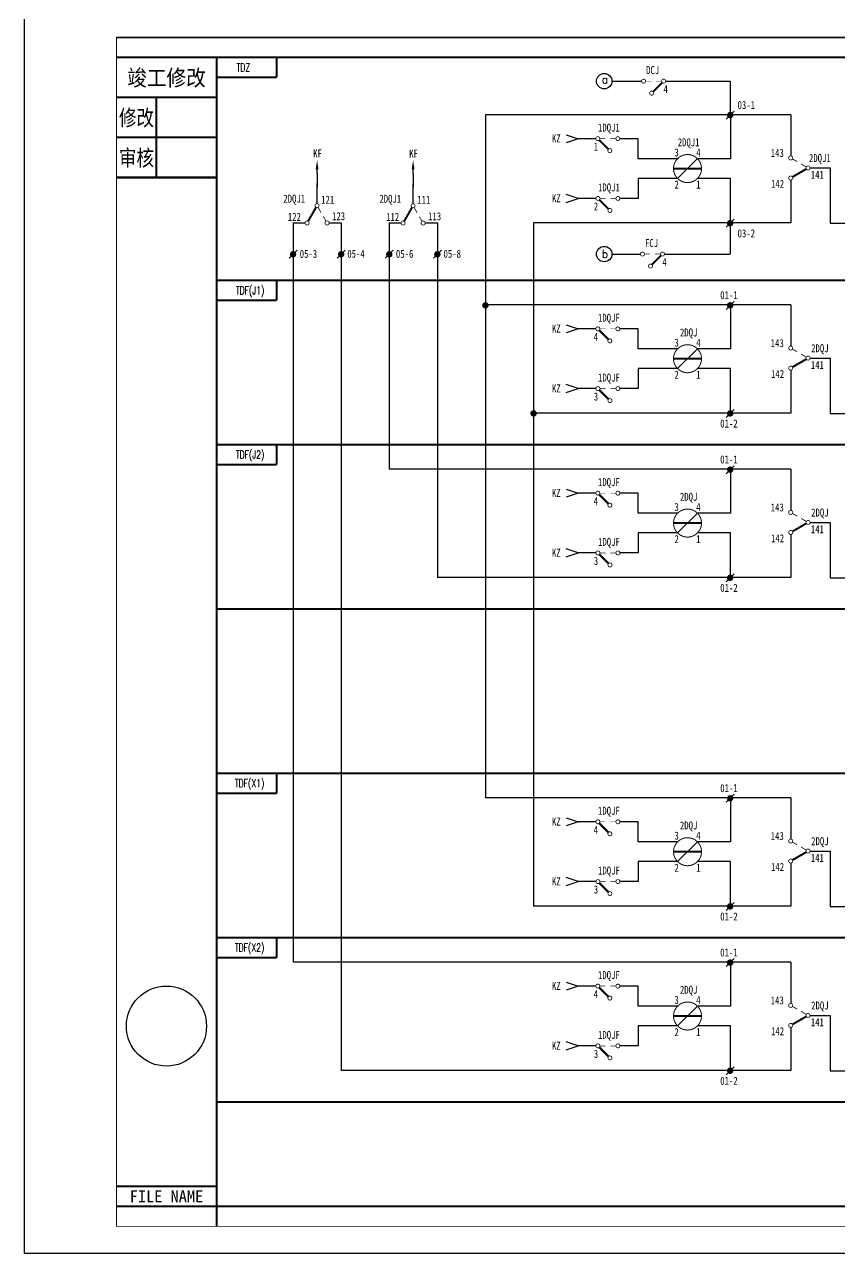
# Model space of a CAD drawing. Extents: x 215 to 887, y 54 to 677.
# Drawn here: x 215.2 to 418.7, y 53.5 to 360.5 of the extents above; entities that cross this region are included whole.
import ezdxf
from ezdxf.enums import TextEntityAlignment as Align

# ---------------------------------------------------------------- set-up
doc = ezdxf.new("R2010")
doc.units = 0
doc.linetypes.add('DASHED', pattern=[0.75, 0.5, -0.25])
doc.layers.get('0').update_dxf_attribs({"linetype": 'CONTINUOUS'})
doc.layers.add('TIE', color=7, linetype='CONTINUOUS')
doc.styles.add('CHINESE', font='SimSun.ttf', dxfattribs={"width": 0.9})
doc.styles.add('HZ', font='txt.shx', dxfattribs={"width": 0.7, "bigfont": 'hztxt.shx'})
doc.styles.add('SHZTXT', font='txt.shx', dxfattribs={"height": 2.5159, "bigfont": 'HZTXT.shx'})

# ---------------------------------------------------------------- blocks, each defined once
blk = doc.blocks.new('144')
at = {"const_width": 0.2}
for points in [[(1, 0, -1), (0, 0, -1)], [(6, 0, -1), (5, 0, -1)], [(4, -3, -1), (3, -3, -1)]]:
    blk.add_lwpolyline(points, format="xyb", close=True, dxfattribs=at)
for points, const_width in [([(2.4, 0), (1, 0)], 0.15), ([(5, 0), (3.6, 0)], 0.15), ([(0.85, -0.35), (3.15, -2.65)], 0.5)]:
    blk.add_lwpolyline(points, dxfattribs=dict(const_width=const_width))
blk.add_lwpolyline([(5.5, -1.3, 0, 0, 0), (5.5, -2.3, 0.8, 0, 0), (5.5, -4.5, 0, 0, 0)], format="xyseb")
at = {"width": 0.8}
for tag, p in [('RELAY', (3, 2.2)), ('0', (0, -2))]:
    blk.add_attdef(tag, text='', height=2, dxfattribs=at).set_placement(p, align=Align.MIDDLE)
blk = doc.blocks.new('W54')
for p, q in [((0, 0), (3, 1)), ((3, -1), (0, 0))]:
    blk.add_line(p, q)
blk = doc.blocks.new('W55')
at = {"rotation": 180}
blk.add_blockref('W54', (0, 0), dxfattribs=at)
blk = doc.blocks.new('W21')
blk.add_line((-1, -1), (1, 1))
at = {"const_width": 0.8}
blk.add_lwpolyline([(-0.4, 0, 1), (0.4, 0, 1)], format="xyb", close=True, dxfattribs=at)
blk = doc.blocks.new('W52')
blk.add_lwpolyline([(0, -3.3, 0, 0.7, 0), (0, -1, 0.7, 0.7, 0)], format="xyseb")
blk.add_lwpolyline([(0, 0), (0, -1)])

msp = doc.modelspace()

# ---------------------------------------------------------------- linework, layer by layer
for p, q in [((840.54, 357.33), (238.11, 357.33)), ((238.11, 357.33), (840.54, 357.33)), ((238.11, 357.33), (840.54, 357.33)), ((330.3, 337.99), (330.3, 167.33)), ((406.56, 337.99), (330.3, 337.99)), ((378.3, 322.09), (383.25, 327.04)), ((288.24, 323.39), (288.24, 319.95)), ((312.23, 323.36), (312.23, 319.92)), ((377.28, 324.56), (384.28, 324.56)), ((288.24, 320.8), (288.24, 319.95)), ((312.23, 320.78), (312.23, 319.92)), ((406.56, 310.99), (342.32, 310.99)), ((342.32, 310.99), (342.32, 140.33)), ((406.56, 290.49), (330.3, 290.49)), ((378.3, 274.58), (383.25, 279.53)), ((377.28, 277.06), (384.28, 277.06)), ((406.56, 263.49), (342.32, 263.49)), ((406.56, 249.44), (306.27, 249.44)), ((378.3, 233.53), (383.25, 238.48)), ((377.28, 236), (384.28, 236)), ((406.56, 222.44), (318.28, 222.44)), ((406.56, 167.33), (330.3, 167.33)), ((377.28, 153.9), (384.28, 153.9)), ((378.3, 151.43), (383.25, 156.38)), ((406.56, 140.33), (342.32, 140.33)), ((406.56, 126.28), (282.23, 126.28)), ((378.3, 110.38), (383.25, 115.33)), ((377.28, 112.85), (384.28, 112.85)), ((406.56, 99.28), (294.25, 99.28))]:
    msp.add_line(p, q)
at = {"linetype": 'Continuous'}
for p, q in [((361.9, 346.4), (368.65, 346.4)), ((361.9, 346.4), (369.36, 346.4)), ((375.32, 346.4), (391.43, 346.4)), ((391.43, 346.4), (391.43, 338.3)), ((391.49, 338.03), (391.49, 327.03)), ((406.56, 337.99), (406.56, 327.82)), ((357.84, 332.03), (353.49, 332.03)), ((368.49, 332.03), (363.88, 332.03)), ((368.49, 327.03), (368.49, 332.03)), ((378.43, 327.03), (368.49, 327.03)), ((391.49, 327.03), (383.38, 327.03)), ((411.39, 324.73), (416.39, 324.73)), ((416.39, 324.73), (416.39, 310.89)), ((288.24, 315.8), (288.24, 320.8)), ((312.23, 315.78), (312.23, 320.78)), ((378.43, 322.1), (368.49, 322.1)), ((368.49, 322.1), (368.49, 317.1)), ((391.49, 322.1), (383.38, 322.1)), ((391.49, 311.1), (391.49, 322.1)), ((406.56, 321.69), (406.56, 310.99)), ((357.92, 317.1), (353.49, 317.1)), ((368.49, 317.1), (363.8, 317.1)), ((282.23, 310.97), (282.23, 126.28)), ((282.23, 310.97), (285.15, 310.97)), ((291.27, 310.97), (294.25, 310.97)), ((294.25, 310.97), (294.25, 99.28)), ((306.27, 310.97), (306.27, 249.44)), ((306.27, 310.97), (309.18, 310.97)), ((315.31, 310.97), (318.28, 310.97)), ((318.28, 310.97), (318.28, 222.44)), ((330.3, 310.97), (330.3, 208.39)), ((391.43, 311.3), (391.43, 303.2)), ((416.39, 310.89), (476.54, 310.89)), ((361.9, 303.2), (369.07, 303.2)), ((375.03, 303.2), (391.39, 303.2)), ((391.49, 290.52), (391.49, 279.52)), ((406.56, 290.49), (406.56, 280.31)), ((357.84, 284.52), (353.49, 284.52)), ((368.49, 284.52), (363.88, 284.52)), ((368.49, 279.52), (368.49, 284.52)), ((378.43, 279.52), (368.49, 279.52)), ((391.49, 279.52), (383.38, 279.52)), ((411.39, 277.22), (416.39, 277.22)), ((416.39, 277.22), (416.39, 263.39)), ((368.49, 274.59), (368.49, 269.59)), ((378.43, 274.59), (368.49, 274.59)), ((391.49, 274.59), (383.38, 274.59)), ((391.49, 263.59), (391.49, 274.59)), ((406.56, 274.19), (406.56, 263.49)), ((357.92, 269.59), (353.49, 269.59)), ((368.49, 269.59), (363.8, 269.59)), ((416.39, 263.39), (476.54, 263.39)), ((391.49, 249.47), (391.49, 238.47)), ((406.56, 249.44), (406.56, 239.26)), ((357.84, 243.47), (353.49, 243.47)), ((368.49, 243.47), (363.88, 243.47)), ((368.49, 238.47), (368.49, 243.47)), ((378.43, 238.47), (368.49, 238.47)), ((391.49, 238.47), (383.38, 238.47)), ((368.49, 233.54), (368.49, 228.54)), ((378.43, 233.54), (368.49, 233.54)), ((391.49, 233.54), (383.38, 233.54)), ((391.49, 222.54), (391.49, 233.54)), ((411.39, 236.17), (416.39, 236.17)), ((416.39, 236.17), (416.39, 222.34)), ((406.56, 233.14), (406.56, 222.44)), ((357.92, 228.54), (353.49, 228.54)), ((368.49, 228.54), (363.8, 228.54)), ((416.39, 222.34), (476.54, 222.34)), ((391.49, 167.37), (391.49, 156.37)), ((406.56, 167.33), (406.56, 157.16)), ((357.84, 161.37), (353.49, 161.37)), ((368.49, 161.37), (363.88, 161.37)), ((368.49, 156.37), (368.49, 161.37)), ((378.43, 156.37), (368.49, 156.37)), ((391.49, 156.37), (383.38, 156.37)), ((411.39, 154.07), (416.39, 154.07)), ((416.39, 154.07), (416.39, 140.23)), ((368.49, 151.44), (368.49, 146.44)), ((378.43, 151.44), (368.49, 151.44)), ((391.49, 151.44), (383.38, 151.44)), ((391.49, 140.44), (391.49, 151.44)), ((406.56, 151.04), (406.56, 140.33)), ((357.92, 146.44), (353.49, 146.44)), ((368.49, 146.44), (363.8, 146.44)), ((416.39, 140.23), (476.54, 140.23)), ((391.49, 126.32), (391.49, 115.32)), ((406.56, 126.28), (406.56, 116.11)), ((357.84, 120.32), (353.49, 120.32)), ((368.49, 120.32), (363.88, 120.32)), ((368.49, 115.32), (368.49, 120.32)), ((378.43, 115.32), (368.49, 115.32)), ((391.49, 115.32), (383.38, 115.32)), ((411.39, 113.02), (416.39, 113.02)), ((416.39, 113.02), (416.39, 99.18)), ((378.43, 110.39), (368.49, 110.39)), ((368.49, 110.39), (368.49, 105.39)), ((391.49, 110.39), (383.38, 110.39)), ((391.49, 99.39), (391.49, 110.39)), ((406.56, 109.98), (406.56, 99.28)), ((357.92, 105.39), (353.49, 105.39)), ((368.49, 105.39), (363.8, 105.39)), ((416.39, 99.18), (476.54, 99.18))]:
    msp.add_line(p, q, dxfattribs=at)
msp.add_lwpolyline([(215.16, 677.32), (886.7, 677.32), (886.7, 53.54), (215.16, 53.54)], close=True)
at = {"const_width": 0.2}
msp.add_lwpolyline([(238.11, 60.33), (840.54, 60.33), (840.54, 357.33), (238.11, 357.33)], close=True, dxfattribs=at)
for points in [[(238.11, 352.33, 0.5, 0.5, 0), (263.11, 352.33, 0.5, 0.5, 0)], [(278.11, 352.33, 0.5, 0.5, 0), (278.11, 347.33, 0.5, 0.5, 0)], [(238.11, 342.33, 0.5, 0.5, 0), (263.11, 342.33, 0.5, 0.5, 0)], [(248.11, 322.33, 0.5, 0.5, 0), (248.11, 342.33, 0.5, 0.5, 0)], [(238.11, 332.33, 0.5, 0.5, 0), (263.11, 332.33, 0.5, 0.5, 0)], [(238.11, 322.33, 0.5, 0.5, 0), (263.11, 322.33, 0.5, 0.5, 0)], [(406.99, 322.46, 0.5, 0.5, 0), (410.46, 324.46, 0.5, 0.5, 0)], [(285.98, 311.4, 0.5, 0.5, 0), (287.98, 314.87, 0.5, 0.5, 0)], [(309.97, 311.38, 0.5, 0.5, 0), (311.97, 314.84, 0.5, 0.5, 0)], [(278.11, 296.66, 0.5, 0.5, 0), (278.11, 291.66, 0.5, 0.5, 0)], [(406.99, 274.96, 0.5, 0.5, 0), (410.46, 276.96, 0.5, 0.5, 0)], [(278.11, 255.61, 0.5, 0.5, 0), (278.11, 250.61, 0.5, 0.5, 0)], [(406.99, 233.91, 0.5, 0.5, 0), (410.46, 235.91, 0.5, 0.5, 0)], [(278.11, 173.51, 0.5, 0.5, 0), (278.11, 168.51, 0.5, 0.5, 0)], [(406.99, 151.81, 0.5, 0.5, 0), (410.46, 153.81, 0.5, 0.5, 0)], [(278.11, 132.46, 0.5, 0.5, 0), (278.11, 127.46, 0.5, 0.5, 0)], [(406.99, 110.75, 0.5, 0.5, 0), (410.46, 112.75, 0.5, 0.5, 0)], [(238.11, 70.33, 0.5, 0.5, 0), (263.11, 70.33, 0.5, 0.5, 0)]]:
    msp.add_lwpolyline(points, format="xyseb")
for points, const_width in [([(651.48, 352.33), (263.11, 352.33)], 0.5), ([(278.11, 347.33), (263.11, 347.33), (263.11, 352.33), (279.18, 352.33)], 0.5), ([(406.99, 326.96), (408.17, 326.29)], 0.2), ([(409.12, 325.74), (410.46, 324.96)], 0.2), ([(377.28, 324.56), (384.28, 324.56)], 0.5), ([(289.25, 313.53), (288.48, 314.87)], 0.2), ([(313.24, 313.51), (312.47, 314.84)], 0.2), ([(290.48, 311.4), (289.8, 312.58)], 0.2), ([(314.47, 311.38), (313.79, 312.55)], 0.2), ([(620.89, 296.66), (263.11, 296.66)], 0.5), ([(278.11, 291.66), (263.11, 291.66), (263.11, 296.66), (279.18, 296.66)], 0.5), ([(406.99, 279.46), (408.17, 278.78)], 0.2), ([(377.28, 277.06), (384.28, 277.06)], 0.5), ([(409.12, 278.23), (410.46, 277.46)], 0.2), ([(620.89, 255.61), (263.11, 255.61)], 0.5), ([(278.11, 250.61), (263.11, 250.61), (263.11, 255.61), (279.18, 255.61)], 0.5), ([(406.99, 238.41), (408.17, 237.73)], 0.2), ([(409.12, 237.18), (410.46, 236.41)], 0.2), ([(377.28, 236), (384.28, 236)], 0.5), ([(620.89, 214.56), (263.11, 214.56)], 0.5), ([(620.89, 214.56), (263.11, 214.56)], 0.5), ([(620.89, 173.51), (263.11, 173.51)], 0.5), ([(620.89, 173.51), (263.11, 173.51)], 0.5), ([(278.11, 168.51), (263.11, 168.51), (263.11, 173.51), (279.18, 173.51)], 0.5), ([(377.28, 153.9), (384.28, 153.9)], 0.5), ([(406.99, 156.31), (408.17, 155.63)], 0.2), ([(409.12, 155.08), (410.46, 154.31)], 0.2), ([(651.48, 132.46), (263.11, 132.46)], 0.5), ([(620.89, 132.46), (263.11, 132.46)], 0.5), ([(278.11, 127.46), (263.11, 127.46), (263.11, 132.46), (279.18, 132.46)], 0.5), ([(406.99, 115.25), (408.17, 114.58)], 0.2), ([(409.12, 114.03), (410.46, 113.25)], 0.2), ([(377.28, 112.85), (384.28, 112.85)], 0.5), ([(832.69, 91.41), (263.11, 91.41)], 0.5), ([(263.11, 60.33), (263.11, 65.33), (238.11, 65.33)], 0.5)]:
    msp.add_lwpolyline(points, dxfattribs=dict(const_width=const_width))
for points in [[(263.11, 65.33, 0.5, 0.5, 0), (835.54, 65.33, 0.5, 0.5, 0), (835.54, 352.33, 0.5, 0.5, 0), (263.11, 352.33, 0.5, 0.5, 0)], [(406.06, 327.21, 0.2, 0.2, -1), (407.06, 327.21, 0.2, 0.2, -1)], [(406.06, 322.21, 0.2, 0.2, -1), (407.06, 322.21, 0.2, 0.2, -1)], [(410.39, 324.71, 0.2, 0.2, -1), (411.39, 324.71, 0.2, 0.2, -1)], [(288.23, 314.8, 0.2, 0.2, 1), (288.23, 315.8, 0.2, 0.2, 1)], [(312.22, 314.78, 0.2, 0.2, 1), (312.22, 315.78, 0.2, 0.2, 1)], [(285.73, 310.47, 0.2, 0.2, 1), (285.73, 311.47, 0.2, 0.2, 1)], [(290.73, 310.47, 0.2, 0.2, 1), (290.73, 311.47, 0.2, 0.2, 1)], [(309.72, 310.45, 0.2, 0.2, 1), (309.72, 311.45, 0.2, 0.2, 1)], [(314.72, 310.45, 0.2, 0.2, 1), (314.72, 311.45, 0.2, 0.2, 1)], [(406.06, 279.71, 0.2, 0.2, -1), (407.06, 279.71, 0.2, 0.2, -1)], [(410.39, 277.21, 0.2, 0.2, -1), (411.39, 277.21, 0.2, 0.2, -1)], [(406.06, 274.71, 0.2, 0.2, -1), (407.06, 274.71, 0.2, 0.2, -1)], [(406.06, 238.66, 0.2, 0.2, -1), (407.06, 238.66, 0.2, 0.2, -1)], [(410.39, 236.16, 0.2, 0.2, -1), (411.39, 236.16, 0.2, 0.2, -1)], [(406.06, 233.66, 0.2, 0.2, -1), (407.06, 233.66, 0.2, 0.2, -1)], [(406.06, 156.56, 0.2, 0.2, -1), (407.06, 156.56, 0.2, 0.2, -1)], [(410.39, 154.06, 0.2, 0.2, -1), (411.39, 154.06, 0.2, 0.2, -1)], [(406.06, 151.56, 0.2, 0.2, -1), (407.06, 151.56, 0.2, 0.2, -1)], [(406.06, 115.5, 0.2, 0.2, -1), (407.06, 115.5, 0.2, 0.2, -1)], [(410.39, 113, 0.2, 0.2, -1), (411.39, 113, 0.2, 0.2, -1)], [(406.06, 110.5, 0.2, 0.2, -1), (407.06, 110.5, 0.2, 0.2, -1)]]:
    msp.add_lwpolyline(points, format="xyseb", close=True)
at = {"linetype": 'ByBlock', "const_width": 0.5}
msp.add_lwpolyline([(263.11, 352.33), (263.11, 91.41)], dxfattribs=at)
at = {"linetype": 'Continuous'}
msp.add_lwpolyline([(263.11, 336.88, 0.3, 0.3, 0), (263.11, 342.08, 0.3, 0.3, 0)], format="xyseb", dxfattribs=at)
for points, const_width in [([(377.28, 324.56, 1), (384.28, 324.56, 1)], 0.25), ([(329.9, 290.39, 1), (330.7, 290.39, 1)], 0.8), ([(377.28, 277.06, 1), (384.28, 277.06, 1)], 0.25), ([(341.92, 263.39, 1), (342.72, 263.39, 1)], 0.8), ([(377.28, 236, 1), (384.28, 236, 1)], 0.25), ([(377.28, 153.9, 1), (384.28, 153.9, 1)], 0.25), ([(377.28, 112.85, 1), (384.28, 112.85, 1)], 0.25)]:
    msp.add_lwpolyline(points, format="xyb", close=True, dxfattribs=dict(const_width=const_width))
for centre, radius in [((359.97, 346.4), 1.93), ((359.97, 303.2), 1.93), ((250.61, 110.33), 10)]:
    msp.add_circle(centre, radius)

# ---------------------------------------------------------------- block references
at = {"linetype": 'DASHED', "xscale": -1}
for p in [(375.32, 346.4), (375.03, 303.2)]:
    msp.add_blockref('144', p, dxfattribs=at)
for name, p in [('W21', (391.43, 337.9)), ('W55', (353.49, 332.03)), ('W21', (391.43, 310.9)), ('W21', (282.23, 303.14)), ('W21', (294.25, 303.14)), ('W21', (306.27, 303.14)), ('W21', (318.28, 303.14)), ('W21', (391.43, 290.39)), ('W55', (353.49, 284.52)), ('W21', (391.43, 263.39)), ('W21', (391.43, 249.34)), ('W55', (353.49, 243.47)), ('W21', (391.43, 222.34)), ('W21', (391.43, 167.24)), ('W55', (353.49, 161.37)), ('W21', (391.43, 140.24)), ('W21', (391.43, 126.19)), ('W55', (353.49, 120.32)), ('W21', (391.43, 99.19))]:
    msp.add_blockref(name, p)
at = {"linetype": 'DASHED'}
for p in [(357.88, 332.03), (357.9, 317.1), (357.88, 284.52), (357.9, 269.59), (357.88, 243.47), (357.9, 228.54), (357.88, 161.37), (357.9, 146.44), (357.88, 120.32), (357.9, 105.39)]:
    msp.add_blockref('144', p, dxfattribs=at)
at = {"xscale": -1, "rotation": 180}
for name, p in [('W52', (288.24, 323.39)), ('W52', (312.23, 323.36)), ('W55', (353.49, 317.1)), ('W55', (353.49, 269.59)), ('W55', (353.49, 228.54)), ('W55', (353.49, 146.44)), ('W55', (353.49, 105.39))]:
    msp.add_blockref(name, p, dxfattribs=at)

# ---------------------------------------------------------------- texts
at = {"color": 6, "linetype": 'Continuous', "style": 'HZ', "width": 0.7}
msp.add_text('TDZ', height=2, dxfattribs=at).set_placement((271.52, 348.81), align=Align.RIGHT)
at = {"style": 'CHINESE'}
for s, width, p in [('竣工修改', 0.9, (250.61, 347.33)), ('修改', 0.8, (243.11, 337.33)), ('审核', 0.8, (243.11, 327.33))]:
    msp.add_text(s, height=4, dxfattribs=dict(at, width=width)).set_placement(p, align=Align.MIDDLE)
at = {"linetype": 'Continuous', "style": 'SHZTXT'}
for s, p in [('a', (359.36, 345.83)), ('b', (359.36, 302.23))]:
    msp.add_text(s, height=2, dxfattribs=at).set_placement(p)
at = {"width": 0.8}
for s, p in [('4', (375.32, 344.4)), ('1', (357.88, 330.03)), ('3    4', (380.78, 328.56)), ('2    1', (380.78, 320.56)), ('2', (357.9, 315.1)), ('4', (375.03, 301.2)), ('4', (357.88, 282.52)), ('3    4', (380.78, 281.06)), ('2    1', (380.78, 273.06)), ('3', (357.9, 267.59)), ('4', (357.88, 241.47)), ('3    4', (380.78, 240)), ('2    1', (380.78, 232)), ('3', (357.9, 226.54)), ('4', (357.88, 159.37)), ('3    4', (380.78, 157.9)), ('2    1', (380.78, 149.9)), ('3', (357.9, 144.44)), ('4', (357.88, 118.32)), ('3    4', (380.78, 116.85)), ('2    1', (380.78, 108.85)), ('3', (357.9, 103.39))]:
    msp.add_text(s, height=2, dxfattribs=at).set_placement(p, align=Align.MIDDLE)
for s, p in [('143', (401.57, 327.47)), ('141', (411.58, 322.01)), ('142', (401.64, 319.76)), ('121', (289.26, 315.79)), ('111', (313.26, 315.77)), ('122', (280.93, 311.5)), ('123', (291.97, 311.67)), ('112', (305.48, 311.48)), ('113', (315.97, 311.64)), ('143', (401.57, 279.96)), ('141', (411.58, 274.5)), ('142', (401.64, 272.25)), ('143', (401.57, 238.91)), ('141', (411.58, 233.45)), ('142', (401.64, 231.2)), ('143', (401.57, 156.81)), ('142', (401.64, 149.1)), ('141', (411.58, 151.35)), ('143', (401.57, 115.76)), ('141', (411.58, 110.3)), ('142', (401.64, 108.05))]:
    msp.add_text(s, height=2, dxfattribs=at).set_placement(p)
at = {"color": 2, "linetype": 'Continuous', "style": 'HZ', "width": 0.7}
for s, p in [('TDF(J1)', (275.06, 293.14)), ('TDF(J2)', (275.06, 252.09)), ('TDF(X1)', (275.06, 169.99)), ('TDF(X2)', (275.06, 128.94))]:
    msp.add_text(s, height=2, dxfattribs=at).set_placement(p, align=Align.RIGHT)
at = {"style": 'CHINESE'}
msp.add_text('FILE NAME', height=3, dxfattribs=at).set_placement((250.61, 67.83), align=Align.MIDDLE)
at = {"layer": 'TIE', "width": 0.8}
for s, p in [('DCJ', (372.07, 348.16)), ('1DQJ1', (361.13, 333.79)), ('2DQJ1', (381.06, 330.12)), ('2DQJ1', (413.84, 326.19)), ('1DQJ1', (361.15, 318.86)), ('FCJ', (371.78, 304.96)), ('1DQJF', (361.13, 286.28)), ('2DQJ', (381.06, 282.61)), ('2DQJ', (413.84, 278.68)), ('1DQJF', (361.15, 271.35)), ('1DQJF', (361.13, 245.23)), ('2DQJ', (381.06, 241.56)), ('2DQJ', (413.84, 237.63)), ('1DQJF', (361.15, 230.3)), ('1DQJF', (361.13, 163.13)), ('2DQJ', (381.06, 159.46)), ('2DQJ', (413.84, 155.53)), ('1DQJF', (361.15, 148.2)), ('1DQJF', (361.13, 122.08)), ('2DQJ', (381.06, 118.41)), ('2DQJ', (413.84, 114.48)), ('1DQJF', (361.15, 107.15))]:
    msp.add_text(s, height=2, dxfattribs=at).set_placement(p, align=Align.CENTER)
at = {"layer": 'TIE', "color": 3, "width": 0.8}
for s, p in [('03-1', (395.46, 340.43)), ('03-2', (395.46, 308.36)), ('01-1', (391.13, 292.92)), ('01-2', (391.13, 260.85)), ('01-1', (391.13, 251.87)), ('01-2', (391.13, 219.8)), ('01-1', (391.13, 169.77)), ('01-2', (391.13, 137.7)), ('01-1', (391.13, 128.72)), ('01-2', (391.13, 96.65))]:
    msp.add_text(s, height=2, dxfattribs=at).set_placement(p, align=Align.MIDDLE)
at = {"layer": 'TIE', "width": 0.8}
for s, p in [('KZ', (346.91, 331.09)), ('KF', (287.26, 327.33)), ('KF', (311.25, 327.3)), ('2DQJ1', (279.8, 316.03)), ('2DQJ1', (303.8, 316.01)), ('KZ', (346.91, 316.15)), ('KZ', (346.91, 283.58)), ('KZ', (346.91, 268.64)), ('KZ', (346.91, 242.53)), ('KZ', (346.91, 227.59)), ('KZ', (346.91, 160.43)), ('KZ', (346.91, 145.49)), ('KZ', (346.91, 119.38)), ('KZ', (346.91, 104.44))]:
    msp.add_text(s, height=2, dxfattribs=at).set_placement(p)
at = {"layer": 'TIE', "color": 3, "width": 0.8}
for s, p in [('05-3', (283.89, 302.26)), ('05-4', (295.79, 302.28)), ('05-6', (307.93, 302.26)), ('05-8', (319.83, 302.28))]:
    msp.add_text(s, height=2, dxfattribs=at).set_placement(p)

doc.saveas('drawing.dxf')
